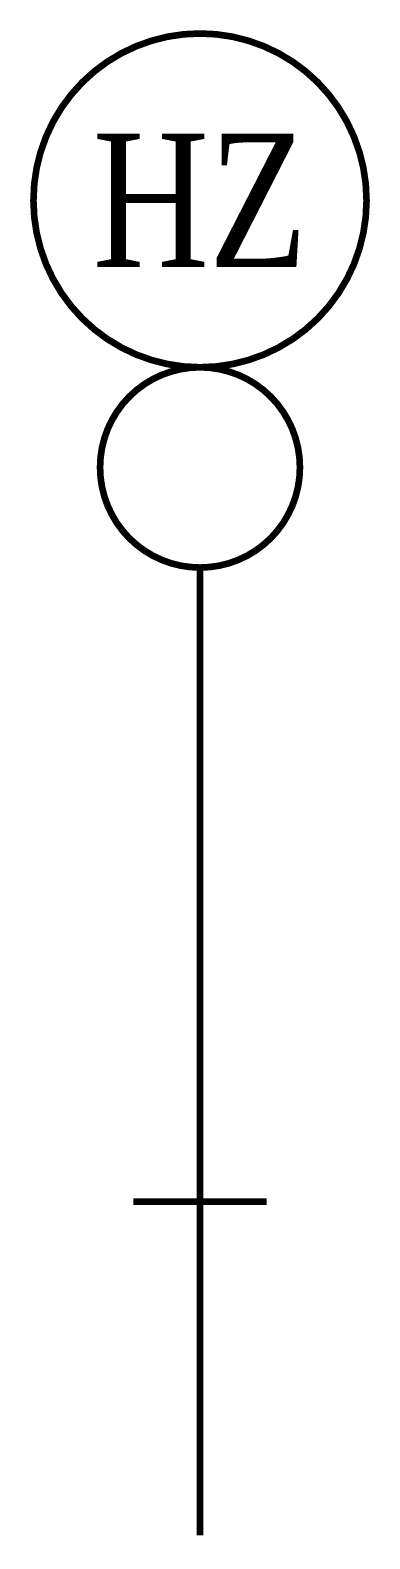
# Model space of a CAD drawing. Header units: millimetres. Extents: x -2.5 to 2.5, y -0.1 to 22.6.
import ezdxf
from ezdxf.enums import TextEntityAlignment as Align

# ---------------------------------------------------------------- set-up
doc = ezdxf.new("R2010")
doc.units = ezdxf.units.MM
doc.styles.add('CHINESE', font='TIMES.TTF', dxfattribs={"width": 0.8, "height": 3})

msp = doc.modelspace()

# ---------------------------------------------------------------- linework, layer by layer
at = {"const_width": 0.1}
for points in [[(-2.5, 20, 1), (2.5, 20, 1)], [(-1.5, 16, 1), (1.5, 16, 1)]]:
    msp.add_lwpolyline(points, format="xyb", close=True, dxfattribs=at)
msp.add_lwpolyline([(0, 0), (0, 14.5)], dxfattribs=at)
at = {"color": 7, "const_width": 0.1}
msp.add_lwpolyline([(1, 5), (-1, 5)], dxfattribs=at)

# ---------------------------------------------------------------- texts
at = {"style": 'CHINESE', "width": 0.8}
msp.add_attdef('HZ', text='', height=2, dxfattribs=at).set_placement((0, 20), align=Align.MIDDLE)

doc.saveas('drawing.dxf')
